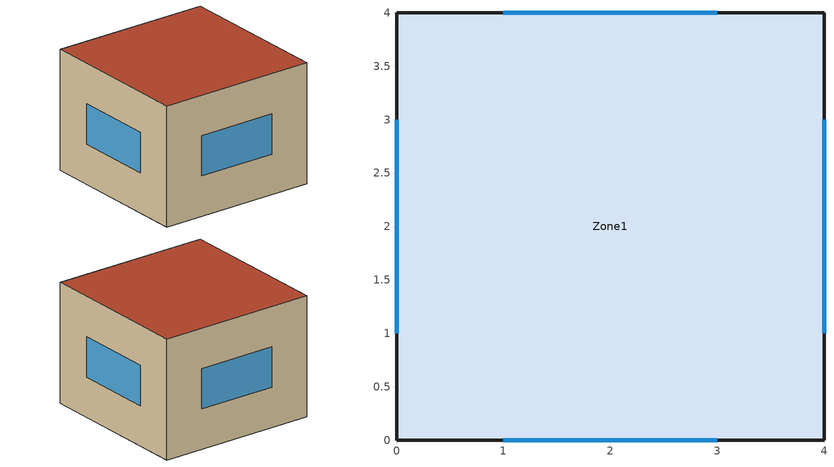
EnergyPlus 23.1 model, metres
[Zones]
Zone1
 floor ground (Exterior Floor): 4,4 4,0 0,0 0,4 z0
 wall outside (Exterior Wall): 0,0 4,0 4,4 0,4 0,0 z0:3
 window (Exterior Window): 1,0 3,0 / 4,1 4,3 / 3,4 1,4 / 0,3 0,1 z1:2
 roof outside (Exterior Roof): 0,4 0,0 4,0 4,4 z3
[Building]
Untitled: North Axis {deg}=0; Terrain=City; Loads Convergence Tolerance Value {W}=0.04; Temperature Convergence Tolerance Value {deltaC}=0.4; Solar Distribution=FullInteriorAndExterior; Maximum Number of Warmup Days=25
[Site:Location]
CHICAGO_IL_USA TMY2-94846: Latitude {deg}=41.78; Longitude {deg}=-87.75; Time Zone {hr}=-6; Elevation {m}=190
[SizingPeriod:WeatherFileDays] Begin Day of Month=1; End Day of Month=30; Day of Week for Start Day=Monday; Use Weather File Daylight Saving Period=Yes; Use Weather File Rain and Snow Indicators=Yes
Name | Begin Month | End Month
Cooling | 7 | 7
Heating | 1 | 1
[Material]
Name | Roughness | Thickness {m} | Conductivity {W/m-K} | Density {kg/m3} | Specific Heat {J/kg-K}
I02 50mm insulation board | MediumRough | 0.0508 | 0.03 | 43 | 1210
G01a 19mm gypsum board | MediumSmooth | 0.019 | 0.16 | 800 | 1090
M11 100mm lightweight concrete | MediumRough | 0.1016 | 0.53 | 1280 | 840
F16 Acoustic tile | MediumSmooth | 0.0191 | 0.06 | 368 | 590
M01 100mm brick | MediumRough | 0.1016 | 0.89 | 1920 | 790
M15 200mm heavyweight concrete | MediumRough | 0.2032 | 1.95 | 2240 | 900
[Material:AirGap]
Name | Thermal Resistance {m2-K/W}
F04 Wall air space resistance | 0.15
F05 Ceiling air space resistance | 0.18
[WindowMaterial:Glazing]
Clear 3mm: Optical Data Type=SpectralAverage; Thickness {m}=0.003; Solar Transmittance at Normal Incidence=0.837; Front Side Solar Reflectance at Normal Incidence=0.075; Back Side Solar Reflectance at Normal Incidence=0.075; Visible Transmittance at Normal Incidence=0.898; Front Side Visible Reflectance at Normal Incidence=0.081; Back Side Visible Reflectance at Normal Incidence=0.081; Infrared Transmittance at Normal Incidence=0; Front Side Infrared Hemispherical Emissivity=0.84; Back Side Infrared Hemispherical Emissivity=0.84; Conductivity {W/m-K}=0.9
[WindowMaterial:Gas]
Air 13mm: Gas Type=Air; Thickness {m}=0.0127
[Construction]
Exterior Floor: I02 50mm insulation board, M15 200mm heavyweight concrete
Exterior Wall: M01 100mm brick, M15 200mm heavyweight concrete, I02 50mm insulation board, F04 Wall air space resistance, G01a 19mm gypsum board
Exterior Roof: M11 100mm lightweight concrete, F05 Ceiling air space resistance, F16 Acoustic tile
Exterior Window: Clear 3mm, Air 13mm, Clear 3mm
[Zone]
Zone1: Multiplier=1
[People]
people: Zone or ZoneList or Space or SpaceList=Zone1; Number of People Schedule=Occupancy; Number of People Calculation Method=Area/Person; Floor Area per Person {m2/person}=20; Fraction Radiant=0.3; Sensible Heat Fraction=autocalculate; Activity Level Schedule=Office Activity Schedule; Carbon Dioxide Generation Rate {m3/s-W}=3.82e-08; Enable ASHRAE 55 Comfort Warnings=No; Mean Radiant Temperature Calculation Type=ZoneAveraged; Clothing Insulation Calculation Method=ClothingInsulationSchedule
[Lights]
lights: Zone or ZoneList or Space or SpaceList=Zone1; Schedule=Occupancy; Design Level Calculation Method=Watts/Person; Watts per Person {W/person}=300; Fraction Replaceable=1; Return Air Fraction Calculated from Plenum Temperature=No
[HVACTemplate:Thermostat]
Constant Setpoint Thermostat: Heating Setpoint Schedule=hSP; Cooling Setpoint Schedule=cSP
[HVACTemplate:Zone:VAV]
Zone1: Template VAV System=AHU1; Template Thermostat=Constant Setpoint Thermostat; Supply Air Maximum Flow Rate {m3/s}=autosize; Zone Minimum Air Flow Input Method=Constant; Constant Minimum Air Flow Fraction=0.2; Outdoor Air Method=Flow/Area; Outdoor Air Flow Rate per Person {m3/s}=0; Outdoor Air Flow Rate per Zone Floor Area {m3/s-m2}=0.0005; Reheat Coil Type=Gas; Reheat Coil Availability Schedule=HeatingSch; Damper Heating Action=Reverse; Baseboard Heating Type=None; Baseboard Heating Capacity {W}=autosize; Zone Cooling Design Supply Air Temperature Input Method=SystemSupplyAirTemperature; Zone Cooling Design Supply Air Temperature {C}=12.8; Zone Cooling Design Supply Air Temperature Difference {deltaC}=11.11; Zone Heating Design Supply Air Temperature Input Method=SupplyAirTemperature; Zone Heating Design Supply Air Temperature {C}=50; Zone Heating Design Supply Air Temperature Difference {deltaC}=30
[HVACTemplate:System:PackagedVAV]
AHU1: System Availability Schedule=Occupancy; Supply Fan Maximum Flow Rate {m3/s}=autosize; Supply Fan Minimum Flow Rate {m3/s}=autosize; Supply Fan Placement=DrawThrough; Supply Fan Total Efficiency=0.7; Supply Fan Delta Pressure {Pa}=1000; Supply Fan Motor Efficiency=0.9; Supply Fan Motor in Air Stream Fraction=1; Cooling Coil Type=TwoSpeedDX; Cooling Coil Availability Schedule=CoolingSch; Cooling Coil Design Setpoint {C}=12.8; Cooling Coil Gross Rated Total Capacity {W}=autosize; Cooling Coil Gross Rated Sensible Heat Ratio=autosize; Cooling Coil Gross Rated COP {W/W}=3; Heating Coil Type=Gas; Heating Coil Availability Schedule=HeatingSch; Heating Coil Design Setpoint {C}=18; Heating Coil Capacity {W}=autosize; Gas Heating Coil Efficiency=0.8; Maximum Outdoor Air Flow Rate {m3/s}=autosize; Minimum Outdoor Air Flow Rate {m3/s}=autosize; Minimum Outdoor Air Control Type=ProportionalMinimum; Economizer Type=NoEconomizer; Economizer Lockout=NoLockout; Supply Fan Part-Load Power Coefficients=InletVaneDampers; Night Cycle Control=StayOff; Heat Recovery Type=None; Sensible Heat Recovery Effectiveness=0.7; Latent Heat Recovery Effectiveness=0.65; Cooling Coil Setpoint Reset Type=None; Heating Coil Setpoint Reset Type=None; Dehumidification Control Type=None; Dehumidification Setpoint {percent}=60; Humidifier Type=None; Humidifier Rated Capacity {m3/s}=0.000001; Humidifier Rated Electric Power {W}=autosize; Humidifier Setpoint {percent}=30; Sizing Option=NonCoincident; Return Fan=No; Return Fan Total Efficiency=0.7; Return Fan Delta Pressure {Pa}=500; Return Fan Motor Efficiency=0.9; Return Fan Motor in Air Stream Fraction=1; Return Fan Part-Load Power Coefficients=InletVaneDampers
[Schedule:Compact]
Office Activity Schedule: Through: 12/31, For: AllDays, Until: 24:00, 120
[Schedule:Constant]
Name | Hourly Value
HeatingSch; CoolingSch; Occupancy | 1
hSP | 18
cSP | 27
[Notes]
Daylight Saving Period in US
